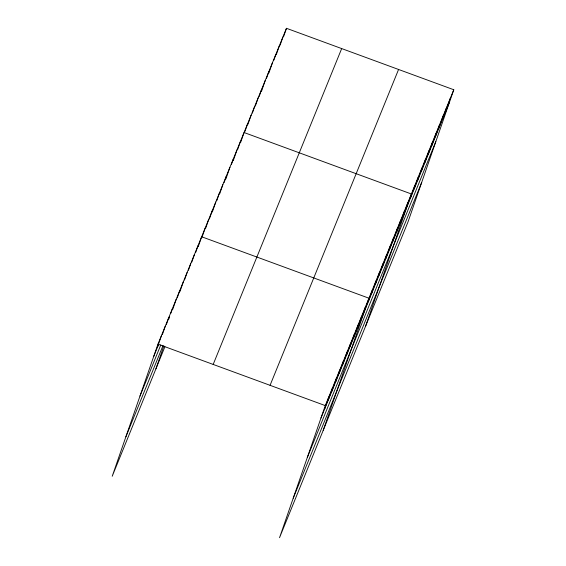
<?xml version="1.0" encoding="UTF-8"?>
<svg xmlns="http://www.w3.org/2000/svg" width="566" height="566" viewBox="0 0 566 566"><rect width="100%" height="100%" fill="white"/><g stroke="black" fill="none" stroke-linecap="round" stroke-linejoin="round"><path stroke-width="0.85" d="M453.783 89.746L325.28 405.603L279.533 537.7L408.036 221.844L453.783 89.746L286.467 28.3L157.964 344.156L112.217 476.254L164.904 346.753M157.291 347.651L161.607 335.206M162.371 334.556L165.244 326.257M166.298 324.778L168.887 317.307M168.788 319.146L169.651 316.656M170.805 313.338L172.524 308.357M172.722 309.369L176.168 299.407M177.222 297.928L179.811 290.457M180.002 291.469L183.448 281.507M184.502 280.029L187.091 272.557M188.436 270.251L190.735 263.615M191.789 262.129L194.371 254.665M195.716 252.351L198.015 245.715M155.912 368.862L163.885 345.833M198.206 246.719L201.652 236.765L368.968 298.211L323.221 430.309M202.027 237.204L205.189 228.077M205.564 228.523L208.72 219.389M209.385 219.007L212.257 210.708M212.342 211.981L215.787 202.02M216.736 200.803L219.325 193.331M219.7 193.777L222.855 184.65M224.094 182.599L226.393 175.962M225.905 178.891L229.923 167.274M231.444 164.402L233.461 158.593M233.256 160.694L236.991 149.905M237.656 149.516L240.529 141.217M240.614 142.49L244.059 132.529L411.376 193.975L365.629 326.08M245.007 131.312L247.597 123.848M247.965 124.287L251.127 115.16M252.365 113.115L254.665 106.472M255.323 106.09L258.195 97.791M259.143 96.574L261.733 89.103M261.527 91.204L265.263 80.414M266.501 78.37L268.8 71.733M268.885 73L272.331 63.045M273.852 60.166L275.868 54.357M276.236 54.803L279.399 45.669M280.057 45.287L282.936 36.988M283.594 36.599L286.467 28.3M324.608 409.098L328.917 396.653M328.245 400.148L332.56 387.703M331.888 391.198L336.197 378.753M335.532 382.255L339.841 369.803M339.168 373.305L343.484 360.853M342.812 364.355L347.121 351.903M346.456 355.406L350.764 342.954M350.092 346.456L354.401 334.004M353.736 337.506L358.045 325.061M357.372 328.556L361.688 316.111M361.016 319.606L365.325 307.161M368.19 301.975L372.499 289.523M371.728 293.287L376.036 280.835M375.258 284.599L379.567 272.154M378.796 275.911L383.104 263.466M382.326 267.23L386.635 254.778M385.863 258.542L390.172 246.097M389.394 249.854L393.703 237.409M392.931 241.173L397.24 228.721M396.462 232.485L400.77 220.032M399.992 223.796L404.308 211.351M403.53 215.115L407.838 202.663M410.598 197.739L414.906 185.294M414.128 189.051L418.444 176.606M417.666 180.37L421.974 167.918M421.196 171.682L425.512 159.237M424.733 162.994L429.042 150.549M428.264 154.313L432.58 141.861M431.801 145.625L436.11 133.173M435.332 136.937L439.648 124.492M438.869 128.256L443.178 115.804M442.4 119.568L446.716 107.116M445.937 110.879L450.246 98.434M153.655 356.601L158.614 344.397M139.979 396.087L160.836 344.835M125.893 436.768L162.966 345.649M213.177 364.433L341.68 48.577M270.067 385.326L398.57 69.469M320.964 418.048L449.468 102.191M307.296 457.533L435.799 141.677M293.209 498.214L421.712 182.358M157.964 344.156L325.28 405.603"/></g></svg>
